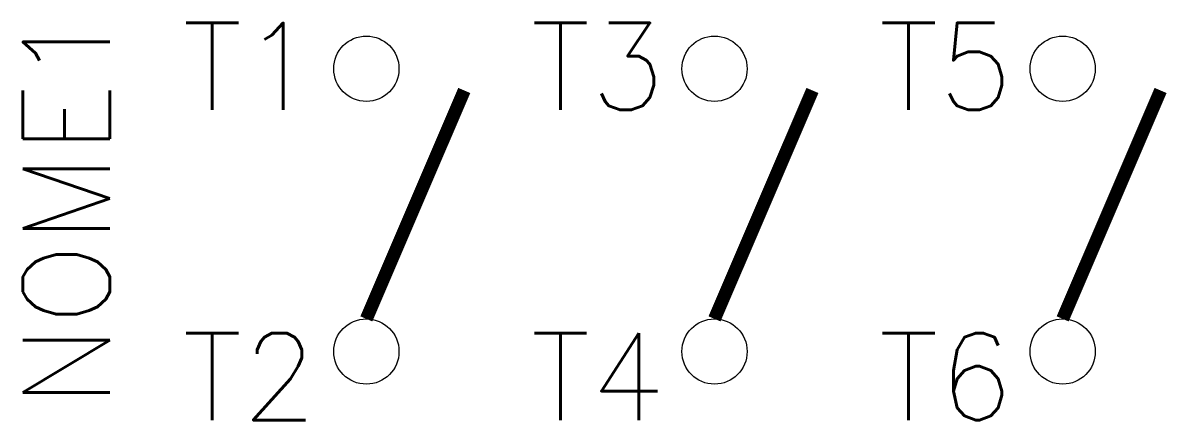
# Model space of a CAD drawing. Extents: x -7.9 to 18.4, y -8.8 to 0.3.
import ezdxf
from ezdxf.enums import TextEntityAlignment as Align

# ---------------------------------------------------------------- set-up
doc = ezdxf.new("R2010")
doc.units = 0
doc.header["$MEASUREMENT"] = 0
doc.layers.get('0').update_dxf_attribs({"linetype": 'CONTINUOUS'})
doc.styles.add('ROMANS', font='romans')

msp = doc.modelspace()

# ---------------------------------------------------------------- linework, layer by layer
at = {"color": 5, "const_width": 0.3, "flags": 128}
for points in [[(2.25, -1.25), (0, -6.5)], [(10.25, -1.25), (8, -6.5)], [(18.25, -1.25), (16, -6.5)]]:
    msp.add_lwpolyline(points, dxfattribs=at)
for centre in [(0, -0.75), (8, -0.75), (16, -0.75), (0, -7.25), (8, -7.25), (16, -7.25)]:
    msp.add_circle(centre, 0.75)

# ---------------------------------------------------------------- texts
at = {"color": 7, "style": 'ROMANS'}
for tag, p in [('T1', (-2.683, -0.697)), ('T3', (5.317, -0.697)), ('T5', (13.317, -0.697)), ('T2', (-2.683, -7.827)), ('T4', (5.317, -7.827)), ('T6', (13.317, -7.827))]:
    msp.add_attdef(tag, text='', height=2, dxfattribs=at).set_placement(p, align=Align.MIDDLE_CENTER)
at = {"lineweight": -3, "style": 'ROMANS'}
msp.add_attdef('NOME1', text='', height=2, rotation=90, dxfattribs=at).set_placement((-6.892, -3.949), align=Align.MIDDLE_CENTER)

doc.saveas('drawing.dxf')
